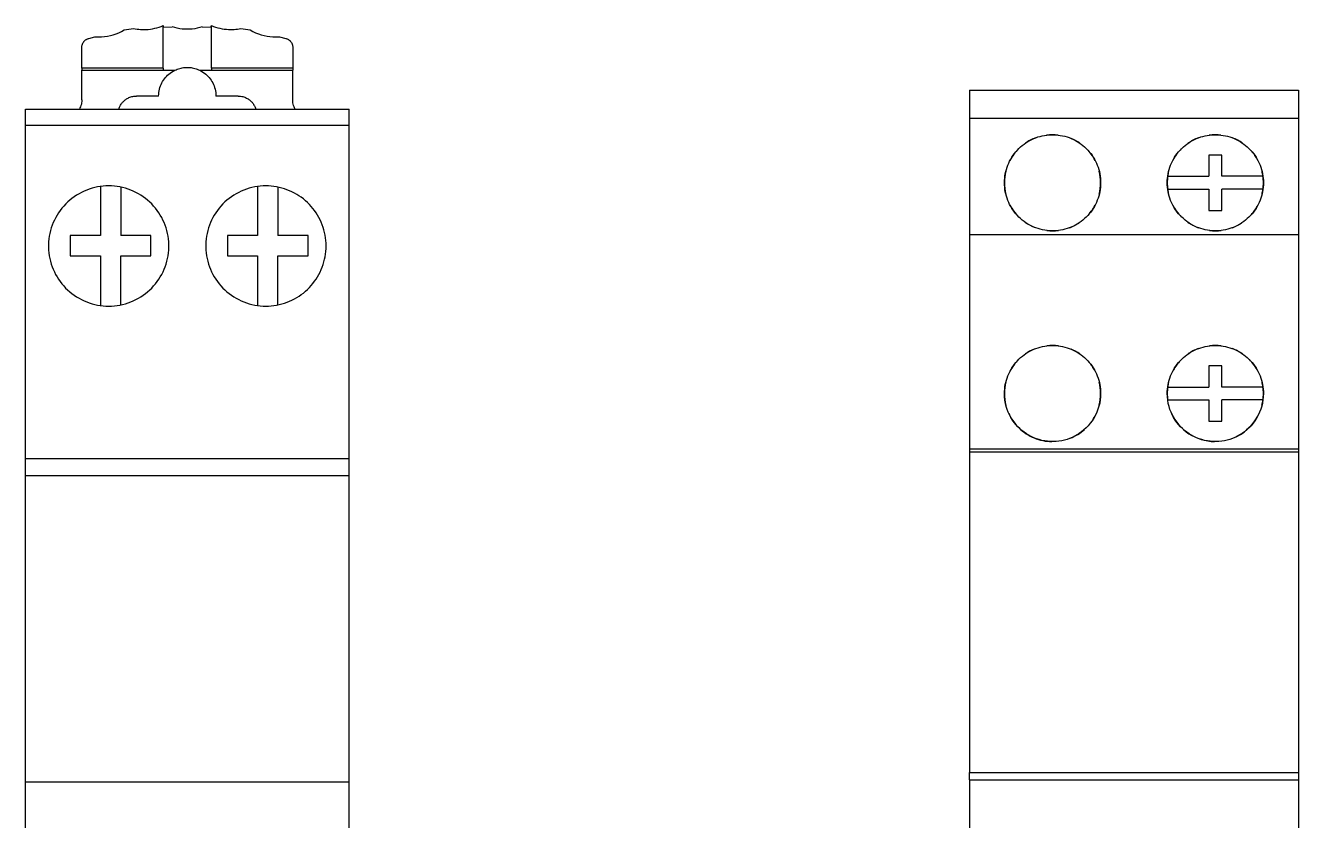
# Model space of a CAD drawing. Header units: millimetres. Extents: x 2268 to 4339, y 1619 to 2163.
# Drawn here: x 4230.5 to 4296.4, y 1824.2 to 1865.4 of the extents above; entities that cross this region are included whole.
import ezdxf

# ---------------------------------------------------------------- set-up
doc = ezdxf.new("R2010")
doc.units = ezdxf.units.MM
doc.layers.add('MAIN-1', color=7, linetype='Continuous')

# ---------------------------------------------------------------- blocks, each defined once
blk = doc.blocks.new('A$C6d8b8067')
at = {"layer": 'MAIN-1'}
for p, q in [((7.222, 93.616), (7.336, 93.657)), ((7.336, 93.657), (7.45, 93.705)), ((7.458, 93.642), (7.45, 93.705)), ((7.45, 91.395), (7.45, 93.705)), ((7.45, 93.642), (7.458, 93.642)), ((7.462, 93.609), (7.458, 93.642)), ((7.462, 93.609), (7.939, 93.631)), ((8.075, 93.59), (7.939, 93.631)), ((9.561, 93.631), (9.425, 93.59)), ((9.561, 93.631), (10.038, 93.609)), ((10.038, 93.609), (10.042, 93.642)), ((10.042, 93.642), (10.05, 93.705)), ((10.042, 93.642), (10.05, 93.642)), ((10.05, 93.705), (10.164, 93.657)), ((10.05, 91.395), (10.05, 93.705)), ((10.164, 93.657), (10.279, 93.616)), ((3.253, 92.924), (3.274, 92.938)), ((3.274, 92.938), (3.297, 92.951)), ((3.297, 92.951), (3.321, 92.964)), ((3.321, 92.964), (3.346, 92.975)), ((3.346, 92.975), (3.372, 92.985)), ((3.372, 92.985), (3.4, 92.993)), ((3.4, 92.993), (3.429, 93.001)), ((3.429, 93.001), (3.756, 93.09)), ((3.756, 93.09), (3.79, 93.087)), ((3.79, 93.087), (3.823, 93.085)), ((3.823, 93.085), (3.857, 93.084)), ((3.857, 93.084), (3.89, 93.083)), ((3.89, 93.083), (3.924, 93.082)), ((3.924, 93.082), (3.957, 93.082)), ((3.957, 93.082), (4.12, 93.087)), ((4.12, 93.087), (4.28, 93.101)), ((4.28, 93.101), (4.438, 93.125)), ((4.438, 93.125), (4.594, 93.158)), ((4.594, 93.158), (4.748, 93.2)), ((4.748, 93.2), (4.9, 93.252)), ((4.9, 93.252), (5.05, 93.312)), ((5.05, 93.312), (5.197, 93.383)), ((5.197, 93.383), (5.342, 93.463)), ((5.342, 93.463), (5.844, 93.545)), ((5.844, 93.545), (5.938, 93.526)), ((5.938, 93.526), (6.032, 93.51)), ((6.032, 93.51), (6.126, 93.498)), ((6.126, 93.498), (6.219, 93.49)), ((6.219, 93.49), (6.312, 93.485)), ((6.312, 93.485), (6.404, 93.483)), ((6.404, 93.483), (6.523, 93.486)), ((6.523, 93.486), (6.64, 93.494)), ((6.64, 93.494), (6.758, 93.508)), ((6.758, 93.508), (6.875, 93.526)), ((6.875, 93.526), (6.991, 93.551)), ((6.991, 93.551), (7.106, 93.58)), ((7.106, 93.58), (7.222, 93.616)), ((8.21, 93.556), (8.075, 93.59)), ((8.345, 93.53), (8.21, 93.556)), ((8.48, 93.512), (8.345, 93.53)), ((8.615, 93.501), (8.48, 93.512)), ((8.75, 93.498), (8.615, 93.501)), ((8.885, 93.501), (8.75, 93.498)), ((9.02, 93.512), (8.885, 93.501)), ((9.155, 93.53), (9.02, 93.512)), ((9.29, 93.556), (9.155, 93.53)), ((9.425, 93.59), (9.29, 93.556)), ((10.279, 93.616), (10.395, 93.581)), ((10.395, 93.581), (10.511, 93.551)), ((10.511, 93.551), (10.628, 93.527)), ((10.628, 93.527), (10.745, 93.508)), ((10.745, 93.508), (10.862, 93.495)), ((10.862, 93.495), (10.981, 93.486)), ((10.981, 93.486), (11.1, 93.484)), ((11.1, 93.484), (11.191, 93.485)), ((11.191, 93.485), (11.282, 93.49)), ((11.282, 93.49), (11.374, 93.498)), ((11.374, 93.498), (11.466, 93.51)), ((11.466, 93.51), (11.559, 93.525)), ((11.559, 93.525), (11.652, 93.543)), ((11.652, 93.543), (12.153, 93.463)), ((12.153, 93.463), (12.298, 93.383)), ((12.298, 93.383), (12.446, 93.312)), ((12.446, 93.312), (12.596, 93.252)), ((12.596, 93.252), (12.748, 93.2)), ((12.748, 93.2), (12.903, 93.158)), ((12.903, 93.158), (13.06, 93.125)), ((13.06, 93.125), (13.218, 93.101)), ((13.218, 93.101), (13.379, 93.087)), ((13.379, 93.087), (13.543, 93.082)), ((13.543, 93.082), (13.576, 93.082)), ((13.576, 93.082), (13.609, 93.083)), ((13.609, 93.083), (13.643, 93.084)), ((13.643, 93.084), (13.677, 93.085)), ((13.677, 93.085), (13.71, 93.087)), ((13.71, 93.087), (13.744, 93.09)), ((13.744, 93.09), (14.071, 93.001)), ((14.071, 93.001), (14.1, 92.993)), ((14.1, 92.993), (14.128, 92.985)), ((14.128, 92.985), (14.154, 92.975)), ((14.154, 92.975), (14.179, 92.963)), ((14.179, 92.963), (14.203, 92.951)), ((14.203, 92.951), (14.225, 92.938)), ((14.225, 92.938), (14.246, 92.923)), ((3.051, 91.395), (3.052, 92.571)), ((3.052, 92.571), (3.056, 92.601)), ((3.056, 92.601), (3.061, 92.63)), ((3.061, 92.63), (3.067, 92.657)), ((3.067, 92.657), (3.075, 92.683)), ((3.075, 92.683), (3.084, 92.708)), ((3.084, 92.708), (3.094, 92.732)), ((3.094, 92.732), (3.106, 92.755)), ((3.106, 92.755), (3.118, 92.777)), ((3.118, 92.777), (3.132, 92.798)), ((3.132, 92.798), (3.147, 92.819)), ((3.147, 92.819), (3.162, 92.838)), ((3.162, 92.838), (3.179, 92.857)), ((3.179, 92.857), (3.196, 92.875)), ((3.196, 92.875), (3.214, 92.892)), ((3.214, 92.892), (3.233, 92.908)), ((3.233, 92.908), (3.253, 92.924)), ((14.246, 92.923), (14.267, 92.908)), ((14.267, 92.908), (14.286, 92.892)), ((14.286, 92.892), (14.304, 92.874)), ((14.304, 92.874), (14.321, 92.856)), ((14.321, 92.856), (14.337, 92.838)), ((14.337, 92.838), (14.353, 92.818)), ((14.353, 92.818), (14.368, 92.798)), ((14.368, 92.798), (14.381, 92.777)), ((14.381, 92.777), (14.394, 92.755)), ((14.394, 92.755), (14.405, 92.732)), ((14.405, 92.732), (14.416, 92.708)), ((14.416, 92.708), (14.425, 92.683)), ((14.425, 92.683), (14.433, 92.657)), ((14.433, 92.657), (14.439, 92.63)), ((14.439, 92.63), (14.444, 92.601)), ((14.444, 92.601), (14.448, 92.571)), ((14.448, 92.571), (14.449, 91.395)), ((3.05, 89.684), (3.051, 91.28)), ((7.45, 91.395), (3.051, 91.395)), ((3.051, 91.395), (3.051, 91.28)), ((3.051, 91.28), (7.45, 91.28)), ((7.45, 91.395), (7.45, 91.28)), ((7.45, 91.28), (8.074, 91.28)), ((7.51, 90.815), (7.564, 90.883)), ((7.564, 90.883), (7.622, 90.949)), ((7.622, 90.949), (7.685, 91.012)), ((7.685, 91.012), (7.753, 91.072)), ((7.753, 91.072), (7.825, 91.129)), ((7.825, 91.129), (7.902, 91.183)), ((7.902, 91.183), (7.985, 91.233)), ((7.985, 91.233), (8.074, 91.28)), ((8.074, 91.28), (8.141, 91.311)), ((8.141, 91.311), (8.209, 91.338)), ((8.209, 91.338), (8.276, 91.362)), ((8.276, 91.362), (8.344, 91.382)), ((8.344, 91.382), (8.412, 91.398)), ((8.412, 91.398), (8.479, 91.412)), ((8.479, 91.412), (8.547, 91.422)), ((8.547, 91.422), (8.615, 91.429)), ((8.615, 91.429), (8.682, 91.434)), ((8.682, 91.434), (8.75, 91.435)), ((8.75, 91.435), (8.818, 91.434)), ((8.818, 91.434), (8.885, 91.429)), ((8.885, 91.429), (8.953, 91.422)), ((8.953, 91.422), (9.021, 91.412)), ((9.021, 91.412), (9.088, 91.398)), ((9.088, 91.398), (9.156, 91.382)), ((9.156, 91.382), (9.224, 91.362)), ((9.224, 91.362), (9.291, 91.338)), ((9.291, 91.338), (9.359, 91.311)), ((9.359, 91.311), (9.426, 91.28)), ((9.426, 91.28), (10.05, 91.28)), ((9.426, 91.28), (9.515, 91.233)), ((9.515, 91.233), (9.598, 91.183)), ((9.598, 91.183), (9.675, 91.129)), ((9.675, 91.129), (9.747, 91.072)), ((9.747, 91.072), (9.815, 91.012)), ((9.815, 91.012), (9.878, 90.949)), ((9.878, 90.949), (9.936, 90.883)), ((9.936, 90.883), (9.99, 90.815)), ((14.449, 91.395), (10.05, 91.395)), ((10.05, 91.395), (10.05, 91.28)), ((10.05, 91.28), (14.449, 91.28)), ((14.449, 91.395), (14.449, 91.28)), ((14.45, 89.684), (14.449, 91.28)), ((7.227, 90.174), (7.247, 90.264)), ((7.247, 90.264), (7.272, 90.351)), ((7.272, 90.351), (7.301, 90.435)), ((7.301, 90.435), (7.334, 90.516)), ((7.334, 90.516), (7.372, 90.595)), ((7.372, 90.595), (7.414, 90.671)), ((7.414, 90.671), (7.46, 90.744)), ((7.46, 90.744), (7.51, 90.815)), ((9.99, 90.815), (10.04, 90.744)), ((10.04, 90.744), (10.086, 90.671)), ((10.086, 90.671), (10.128, 90.595)), ((10.128, 90.595), (10.166, 90.516)), ((10.166, 90.516), (10.199, 90.435)), ((10.199, 90.435), (10.228, 90.351)), ((10.228, 90.351), (10.253, 90.264)), ((10.253, 90.264), (10.273, 90.174)), ((3.037, 89.516), (3.021, 89.441)), ((3.046, 89.597), (3.037, 89.516)), ((3.05, 89.684), (3.046, 89.597)), ((5.194, 89.477), (5.222, 89.513)), ((5.222, 89.513), (5.251, 89.548)), ((5.251, 89.548), (5.282, 89.582)), ((5.282, 89.582), (5.315, 89.614)), ((5.315, 89.614), (5.35, 89.645)), ((5.35, 89.645), (5.386, 89.675)), ((5.386, 89.675), (5.424, 89.703)), ((5.424, 89.703), (5.464, 89.729)), ((5.464, 89.729), (5.506, 89.754)), ((5.506, 89.754), (5.549, 89.778)), ((5.549, 89.778), (5.595, 89.8)), ((5.595, 89.8), (5.644, 89.819)), ((5.644, 89.819), (5.695, 89.837)), ((5.695, 89.837), (5.748, 89.853)), ((5.748, 89.853), (5.805, 89.866)), ((5.805, 89.866), (5.865, 89.876)), ((5.865, 89.876), (5.93, 89.883)), ((5.93, 89.883), (6, 89.885)), ((7.2, 89.885), (6, 89.885)), ((7.2, 89.885), (7.203, 89.985)), ((7.203, 89.985), (7.212, 90.082)), ((7.212, 90.082), (7.227, 90.174)), ((10.273, 90.174), (10.288, 90.082)), ((10.288, 90.082), (10.297, 89.985)), ((10.297, 89.985), (10.3, 89.885)), ((11.5, 89.885), (10.3, 89.885)), ((11.5, 89.885), (11.57, 89.883)), ((11.57, 89.883), (11.635, 89.876)), ((11.635, 89.876), (11.695, 89.866)), ((11.695, 89.866), (11.752, 89.853)), ((11.752, 89.853), (11.805, 89.837)), ((11.805, 89.837), (11.856, 89.819)), ((11.856, 89.819), (11.905, 89.8)), ((11.905, 89.8), (11.951, 89.778)), ((11.951, 89.778), (11.994, 89.754)), ((11.994, 89.754), (12.036, 89.729)), ((12.036, 89.729), (12.076, 89.703)), ((12.076, 89.703), (12.114, 89.675)), ((12.114, 89.675), (12.15, 89.645)), ((12.15, 89.645), (12.185, 89.614)), ((12.185, 89.614), (12.218, 89.582)), ((12.218, 89.582), (12.249, 89.548)), ((12.249, 89.548), (12.278, 89.513)), ((12.278, 89.513), (12.306, 89.477)), ((14.454, 89.597), (14.45, 89.684)), ((14.463, 89.516), (14.454, 89.597)), ((14.479, 89.441), (14.463, 89.516)), ((0, 88.319), (0, 89.185)), ((0, 89.185), (17.5, 89.185)), ((2.947, 89.244), (2.916, 89.185)), ((2.976, 89.306), (2.947, 89.244)), ((3, 89.372), (2.976, 89.306)), ((3.021, 89.441), (3, 89.372)), ((5.046, 89.185), (5.062, 89.231)), ((5.062, 89.231), (5.079, 89.276)), ((5.079, 89.276), (5.099, 89.319)), ((5.099, 89.319), (5.12, 89.36)), ((5.12, 89.36), (5.143, 89.401)), ((5.143, 89.401), (5.168, 89.439)), ((5.168, 89.439), (5.194, 89.477)), ((12.306, 89.477), (12.332, 89.439)), ((12.332, 89.439), (12.357, 89.401)), ((12.357, 89.401), (12.38, 89.36)), ((12.38, 89.36), (12.401, 89.319)), ((12.401, 89.319), (12.421, 89.276)), ((12.421, 89.276), (12.438, 89.231)), ((12.438, 89.231), (12.454, 89.185)), ((14.5, 89.372), (14.479, 89.441)), ((14.524, 89.306), (14.5, 89.372)), ((14.553, 89.244), (14.524, 89.306)), ((14.584, 89.185), (14.553, 89.244)), ((17.5, 88.319), (17.5, 89.185)), ((0, 70.285), (0, 88.319)), ((0, 88.319), (17.5, 88.319)), ((17.5, 70.285), (17.5, 88.319)), ((3.03, 84.677), (2.896, 84.605)), ((3.168, 84.743), (3.03, 84.677)), ((3.309, 84.802), (3.168, 84.743)), ((3.453, 84.855), (3.309, 84.802)), ((3.599, 84.901), (3.453, 84.855)), ((3.746, 84.939), (3.599, 84.901)), ((3.895, 84.971), (3.746, 84.939)), ((4.044, 84.996), (3.895, 84.971)), ((4.195, 85.014), (4.044, 84.996)), ((4.05, 84.997), (4.05, 82.335)), ((4.347, 85.024), (4.195, 85.014)), ((4.5, 85.028), (4.347, 85.024)), ((4.654, 85.024), (4.5, 85.028)), ((4.806, 85.014), (4.654, 85.024)), ((4.956, 84.996), (4.806, 85.014)), ((5.106, 84.971), (4.956, 84.996)), ((5.255, 84.939), (5.106, 84.971)), ((5.15, 84.962), (5.15, 82.335)), ((5.402, 84.9), (5.255, 84.939)), ((5.548, 84.855), (5.402, 84.9)), ((5.691, 84.802), (5.548, 84.855)), ((5.832, 84.743), (5.691, 84.802)), ((5.97, 84.677), (5.832, 84.743)), ((6.105, 84.605), (5.97, 84.677)), ((11.53, 84.677), (11.396, 84.605)), ((11.668, 84.743), (11.53, 84.677)), ((11.809, 84.802), (11.668, 84.743)), ((11.953, 84.855), (11.809, 84.802)), ((12.099, 84.901), (11.953, 84.855)), ((12.246, 84.939), (12.099, 84.901)), ((12.394, 84.971), (12.246, 84.939)), ((12.544, 84.996), (12.394, 84.971)), ((12.695, 85.014), (12.544, 84.996)), ((12.55, 84.997), (12.55, 82.335)), ((12.847, 85.024), (12.695, 85.014)), ((13, 85.028), (12.847, 85.024)), ((13.147, 85.025), (13, 85.028)), ((13.292, 85.015), (13.147, 85.025)), ((13.436, 84.999), (13.292, 85.015)), ((13.58, 84.976), (13.436, 84.999)), ((13.722, 84.947), (13.58, 84.976)), ((13.65, 84.962), (13.65, 82.335)), ((13.864, 84.911), (13.722, 84.947)), ((14.003, 84.869), (13.864, 84.911)), ((14.141, 84.821), (14.003, 84.869)), ((14.277, 84.767), (14.141, 84.821)), ((14.41, 84.707), (14.277, 84.767)), ((14.54, 84.641), (14.41, 84.707)), ((2.174, 84.05), (2.07, 83.938)), ((2.283, 84.156), (2.174, 84.05)), ((2.396, 84.257), (2.283, 84.156)), ((2.515, 84.353), (2.396, 84.257)), ((2.638, 84.443), (2.515, 84.353)), ((2.765, 84.527), (2.638, 84.443)), ((2.896, 84.605), (2.765, 84.527)), ((6.236, 84.526), (6.105, 84.605)), ((6.363, 84.442), (6.236, 84.526)), ((6.486, 84.352), (6.363, 84.442)), ((6.605, 84.256), (6.486, 84.352)), ((6.718, 84.155), (6.605, 84.256)), ((6.827, 84.049), (6.718, 84.155)), ((6.931, 83.937), (6.827, 84.049)), ((10.673, 84.049), (10.569, 83.938)), ((10.782, 84.156), (10.673, 84.049)), ((10.896, 84.257), (10.782, 84.156)), ((11.015, 84.352), (10.896, 84.257)), ((11.138, 84.442), (11.015, 84.352)), ((11.265, 84.527), (11.138, 84.442)), ((11.396, 84.605), (11.265, 84.527)), ((14.667, 84.569), (14.54, 84.641)), ((14.79, 84.491), (14.667, 84.569)), ((14.91, 84.408), (14.79, 84.491)), ((15.027, 84.32), (14.91, 84.408)), ((15.139, 84.227), (15.027, 84.32)), ((15.247, 84.128), (15.139, 84.227)), ((15.35, 84.025), (15.247, 84.128)), ((15.449, 83.917), (15.35, 84.025)), ((1.633, 83.314), (1.564, 83.178)), ((1.708, 83.446), (1.633, 83.314)), ((1.79, 83.575), (1.708, 83.446)), ((1.877, 83.701), (1.79, 83.575)), ((1.971, 83.822), (1.877, 83.701)), ((2.07, 83.938), (1.971, 83.822)), ((7.03, 83.821), (6.931, 83.937)), ((7.123, 83.7), (7.03, 83.821)), ((7.211, 83.574), (7.123, 83.7)), ((7.292, 83.445), (7.211, 83.574)), ((7.367, 83.313), (7.292, 83.445)), ((7.436, 83.178), (7.367, 83.313)), ((10.133, 83.314), (10.064, 83.178)), ((10.208, 83.446), (10.133, 83.314)), ((10.29, 83.575), (10.208, 83.446)), ((10.377, 83.7), (10.29, 83.575)), ((10.471, 83.821), (10.377, 83.7)), ((10.569, 83.938), (10.471, 83.821)), ((15.542, 83.805), (15.449, 83.917)), ((15.631, 83.689), (15.542, 83.805)), ((15.714, 83.569), (15.631, 83.689)), ((15.792, 83.446), (15.714, 83.569)), ((15.864, 83.319), (15.792, 83.446)), ((15.931, 83.189), (15.864, 83.319)), ((1.354, 82.607), (1.319, 82.458)), ((1.397, 82.754), (1.354, 82.607)), ((1.446, 82.898), (1.397, 82.754)), ((1.502, 83.04), (1.446, 82.898)), ((1.564, 83.178), (1.502, 83.04)), ((7.499, 83.039), (7.436, 83.178)), ((7.554, 82.898), (7.499, 83.039)), ((7.603, 82.753), (7.554, 82.898)), ((7.646, 82.607), (7.603, 82.753)), ((7.681, 82.458), (7.646, 82.607)), ((9.854, 82.607), (9.819, 82.458)), ((9.897, 82.754), (9.854, 82.607)), ((9.946, 82.898), (9.897, 82.754)), ((10.002, 83.04), (9.946, 82.898)), ((10.064, 83.178), (10.002, 83.04)), ((15.991, 83.056), (15.931, 83.189)), ((16.046, 82.92), (15.991, 83.056)), ((16.094, 82.782), (16.046, 82.92)), ((16.136, 82.642), (16.094, 82.782)), ((16.172, 82.5), (16.136, 82.642)), ((1.254, 82.005), (1.247, 81.853)), ((1.268, 82.156), (1.254, 82.005)), ((1.29, 82.308), (1.268, 82.156)), ((1.319, 82.458), (1.29, 82.308)), ((2.418, 82.335), (2.418, 81.235)), ((4.05, 82.335), (2.418, 82.335)), ((6.782, 82.335), (5.15, 82.335)), ((6.782, 81.235), (6.782, 82.335)), ((7.71, 82.308), (7.681, 82.458)), ((7.732, 82.156), (7.71, 82.308)), ((7.746, 82.005), (7.732, 82.156)), ((7.753, 81.853), (7.746, 82.005)), ((9.754, 82.004), (9.747, 81.852)), ((9.768, 82.156), (9.754, 82.004)), ((9.79, 82.308), (9.768, 82.156)), ((9.819, 82.458), (9.79, 82.308)), ((10.918, 82.335), (10.918, 81.235)), ((12.55, 82.335), (10.918, 82.335)), ((15.282, 82.335), (13.65, 82.335)), ((15.282, 81.235), (15.282, 82.335)), ((16.201, 82.357), (16.172, 82.5)), ((16.224, 82.214), (16.201, 82.357)), ((16.241, 82.07), (16.224, 82.214)), ((16.251, 81.924), (16.241, 82.07)), ((16.254, 81.778), (16.251, 81.924)), ((1.247, 81.853), (1.247, 81.701)), ((1.247, 81.701), (1.254, 81.549)), ((1.254, 81.549), (1.268, 81.397)), ((1.268, 81.397), (1.29, 81.245)), ((1.29, 81.245), (1.318, 81.095)), ((2.418, 81.235), (4.05, 81.235)), ((4.05, 81.235), (4.05, 78.554)), ((5.15, 81.235), (6.782, 81.235)), ((5.15, 78.588), (5.15, 81.235)), ((7.682, 81.095), (7.71, 81.246)), ((7.71, 81.246), (7.732, 81.397)), ((7.732, 81.397), (7.746, 81.549)), ((7.746, 81.549), (7.753, 81.701)), ((7.753, 81.701), (7.753, 81.853)), ((9.747, 81.852), (9.747, 81.7)), ((9.747, 81.7), (9.754, 81.548)), ((9.754, 81.548), (9.768, 81.397)), ((9.768, 81.397), (9.79, 81.245)), ((9.79, 81.245), (9.818, 81.095)), ((10.918, 81.235), (12.55, 81.235)), ((12.55, 81.235), (12.55, 78.554)), ((13.65, 81.235), (15.282, 81.235)), ((13.65, 78.588), (13.65, 81.235)), ((16.202, 81.198), (16.225, 81.341)), ((16.225, 81.341), (16.241, 81.486)), ((16.241, 81.486), (16.251, 81.631)), ((16.251, 81.631), (16.254, 81.778)), ((1.318, 81.095), (1.354, 80.946)), ((1.354, 80.946), (1.396, 80.799)), ((1.396, 80.799), (1.445, 80.655)), ((1.445, 80.655), (1.501, 80.513)), ((7.499, 80.513), (7.555, 80.655)), ((7.555, 80.655), (7.604, 80.799)), ((7.604, 80.799), (7.646, 80.946)), ((7.646, 80.946), (7.682, 81.095)), ((9.818, 81.095), (9.854, 80.946)), ((9.854, 80.946), (9.896, 80.799)), ((9.896, 80.799), (9.945, 80.655)), ((9.945, 80.655), (10.001, 80.513)), ((15.993, 80.499), (16.048, 80.635)), ((16.048, 80.635), (16.096, 80.774)), ((16.096, 80.774), (16.138, 80.914)), ((16.138, 80.914), (16.173, 81.055)), ((16.173, 81.055), (16.202, 81.198)), ((1.501, 80.513), (1.563, 80.375)), ((1.563, 80.375), (1.632, 80.239)), ((1.632, 80.239), (1.707, 80.106)), ((1.707, 80.106), (1.789, 79.977)), ((1.789, 79.977), (1.876, 79.852)), ((1.876, 79.852), (1.97, 79.731)), ((7.123, 79.851), (7.211, 79.976)), ((7.211, 79.976), (7.292, 80.106)), ((7.292, 80.106), (7.368, 80.238)), ((7.368, 80.238), (7.437, 80.374)), ((7.437, 80.374), (7.499, 80.513)), ((10.001, 80.513), (10.063, 80.375)), ((10.063, 80.375), (10.132, 80.239)), ((10.132, 80.239), (10.207, 80.106)), ((10.207, 80.106), (10.289, 79.977)), ((10.289, 79.977), (10.376, 79.852)), ((10.376, 79.852), (10.47, 79.731)), ((15.545, 79.748), (15.633, 79.865)), ((15.633, 79.865), (15.717, 79.985)), ((15.717, 79.985), (15.794, 80.109)), ((15.794, 80.109), (15.866, 80.236)), ((15.866, 80.236), (15.933, 80.366)), ((15.933, 80.366), (15.993, 80.499)), ((1.97, 79.731), (2.068, 79.614)), ((2.068, 79.614), (2.172, 79.502)), ((2.172, 79.502), (2.281, 79.396)), ((2.281, 79.396), (2.395, 79.295)), ((2.395, 79.295), (2.514, 79.199)), ((2.514, 79.199), (2.637, 79.109)), ((6.362, 79.108), (6.485, 79.198)), ((6.485, 79.198), (6.604, 79.294)), ((6.604, 79.294), (6.718, 79.395)), ((6.718, 79.395), (6.827, 79.502)), ((6.827, 79.502), (6.931, 79.613)), ((6.931, 79.613), (7.03, 79.73)), ((7.03, 79.73), (7.123, 79.851)), ((10.47, 79.731), (10.568, 79.614)), ((10.568, 79.614), (10.672, 79.502)), ((10.672, 79.502), (10.781, 79.396)), ((10.781, 79.396), (10.895, 79.295)), ((10.895, 79.295), (11.014, 79.199)), ((11.014, 79.199), (11.137, 79.109)), ((14.913, 79.144), (15.029, 79.232)), ((15.029, 79.232), (15.141, 79.326)), ((15.141, 79.326), (15.249, 79.425)), ((15.249, 79.425), (15.353, 79.528)), ((15.353, 79.528), (15.451, 79.636)), ((15.451, 79.636), (15.545, 79.748)), ((2.637, 79.109), (2.764, 79.024)), ((2.764, 79.024), (2.895, 78.946)), ((2.895, 78.946), (3.03, 78.874)), ((3.03, 78.874), (3.168, 78.808)), ((3.168, 78.808), (3.309, 78.748)), ((3.309, 78.748), (3.453, 78.696)), ((3.453, 78.696), (3.598, 78.65)), ((3.598, 78.65), (3.746, 78.611)), ((3.746, 78.611), (3.894, 78.58)), ((3.894, 78.58), (4.044, 78.555)), ((4.044, 78.555), (4.194, 78.537)), ((4.194, 78.537), (4.346, 78.526)), ((4.346, 78.526), (4.5, 78.523)), ((4.5, 78.523), (4.653, 78.526)), ((4.653, 78.526), (4.805, 78.537)), ((4.805, 78.537), (4.956, 78.555)), ((4.956, 78.555), (5.105, 78.579)), ((5.105, 78.579), (5.254, 78.611)), ((5.254, 78.611), (5.401, 78.65)), ((5.401, 78.65), (5.547, 78.696)), ((5.547, 78.696), (5.69, 78.748)), ((5.69, 78.748), (5.831, 78.807)), ((5.831, 78.807), (5.969, 78.873)), ((5.969, 78.873), (6.104, 78.945)), ((6.104, 78.945), (6.235, 79.024)), ((6.235, 79.024), (6.362, 79.108)), ((11.137, 79.109), (11.264, 79.024)), ((11.264, 79.024), (11.395, 78.946)), ((11.395, 78.946), (11.53, 78.874)), ((11.53, 78.874), (11.668, 78.808)), ((11.668, 78.808), (11.809, 78.748)), ((11.809, 78.748), (11.953, 78.696)), ((11.953, 78.696), (12.098, 78.65)), ((12.098, 78.65), (12.246, 78.611)), ((12.246, 78.611), (12.394, 78.58)), ((12.394, 78.58), (12.544, 78.555)), ((12.544, 78.555), (12.694, 78.537)), ((12.694, 78.537), (12.846, 78.526)), ((12.846, 78.526), (13, 78.523)), ((13, 78.523), (13.147, 78.526)), ((13.147, 78.526), (13.292, 78.536)), ((13.292, 78.536), (13.436, 78.552)), ((13.436, 78.552), (13.58, 78.575)), ((13.58, 78.575), (13.722, 78.604)), ((13.722, 78.604), (13.864, 78.64)), ((13.864, 78.64), (14.004, 78.682)), ((14.004, 78.682), (14.142, 78.73)), ((14.142, 78.73), (14.278, 78.784)), ((14.278, 78.784), (14.411, 78.845)), ((14.411, 78.845), (14.542, 78.911)), ((14.542, 78.911), (14.669, 78.983)), ((14.669, 78.983), (14.792, 79.061)), ((14.792, 79.061), (14.913, 79.144)), ((0, 69.366), (0, 70.285)), ((0, 70.285), (17.5, 70.285)), ((17.5, 69.366), (17.5, 70.285)), ((0, 52.785), (0, 69.366)), ((0, 69.366), (17.5, 69.366)), ((17.5, 52.785), (17.5, 69.366)), ((0, 49.785), (0, 52.785)), ((0, 52.785), (17.5, 52.785)), ((17.5, 49.785), (17.5, 52.785))]:
    blk.add_line(p, q, dxfattribs=at)

msp = doc.modelspace()

# ---------------------------------------------------------------- linework, layer by layer
for p, q in [((4279.38, 1862.023), (4279.38, 1860.586)), ((4279.38, 1862.023), (4296.427, 1862.023)), ((4296.427, 1862.023), (4296.427, 1860.586)), ((4279.38, 1860.586), (4279.38, 1854.553)), ((4279.38, 1860.586), (4296.427, 1860.586)), ((4296.427, 1860.586), (4296.427, 1854.553)), ((4282.033, 1859.093), (4282.122, 1859.169)), ((4282.122, 1859.169), (4282.215, 1859.24)), ((4282.215, 1859.24), (4282.31, 1859.307)), ((4282.31, 1859.307), (4282.408, 1859.369)), ((4282.408, 1859.369), (4282.509, 1859.427)), ((4282.509, 1859.427), (4282.612, 1859.479)), ((4282.612, 1859.479), (4282.717, 1859.527)), ((4282.717, 1859.527), (4282.825, 1859.569)), ((4282.825, 1859.569), (4282.934, 1859.607)), ((4282.934, 1859.607), (4283.046, 1859.639)), ((4283.046, 1859.639), (4283.158, 1859.667)), ((4283.158, 1859.667), (4283.273, 1859.689)), ((4283.273, 1859.689), (4283.388, 1859.706)), ((4283.388, 1859.706), (4283.504, 1859.717)), ((4283.504, 1859.717), (4283.621, 1859.723)), ((4283.621, 1859.723), (4283.738, 1859.724)), ((4283.738, 1859.724), (4283.856, 1859.719)), ((4283.856, 1859.719), (4283.974, 1859.708)), ((4283.974, 1859.708), (4284.091, 1859.691)), ((4284.091, 1859.691), (4284.208, 1859.669)), ((4284.208, 1859.669), (4284.324, 1859.642)), ((4284.324, 1859.642), (4284.438, 1859.609)), ((4284.438, 1859.609), (4284.55, 1859.571)), ((4284.55, 1859.571), (4284.659, 1859.528)), ((4284.659, 1859.528), (4284.765, 1859.48)), ((4284.765, 1859.48), (4284.869, 1859.428)), ((4284.869, 1859.428), (4284.97, 1859.37)), ((4284.97, 1859.37), (4285.068, 1859.308)), ((4285.068, 1859.308), (4285.163, 1859.241)), ((4285.163, 1859.241), (4285.256, 1859.169)), ((4285.256, 1859.169), (4285.345, 1859.093)), ((4290.461, 1859.093), (4290.55, 1859.169)), ((4290.55, 1859.169), (4290.642, 1859.24)), ((4290.642, 1859.24), (4290.738, 1859.307)), ((4290.738, 1859.307), (4290.836, 1859.369)), ((4290.836, 1859.369), (4290.937, 1859.427)), ((4290.937, 1859.427), (4291.04, 1859.479)), ((4291.04, 1859.479), (4291.145, 1859.527)), ((4291.145, 1859.527), (4291.253, 1859.569)), ((4291.253, 1859.569), (4291.362, 1859.607)), ((4291.362, 1859.607), (4291.473, 1859.639)), ((4291.473, 1859.639), (4291.586, 1859.667)), ((4291.586, 1859.667), (4291.7, 1859.689)), ((4291.7, 1859.689), (4291.816, 1859.706)), ((4291.816, 1859.706), (4291.932, 1859.717)), ((4291.932, 1859.717), (4292.049, 1859.723)), ((4292.049, 1859.723), (4292.166, 1859.724)), ((4292.166, 1859.724), (4292.284, 1859.719)), ((4292.284, 1859.719), (4292.402, 1859.708)), ((4292.402, 1859.708), (4292.519, 1859.691)), ((4292.519, 1859.691), (4292.636, 1859.669)), ((4292.636, 1859.669), (4292.752, 1859.642)), ((4292.752, 1859.642), (4292.866, 1859.609)), ((4292.866, 1859.609), (4292.978, 1859.571)), ((4292.978, 1859.571), (4293.087, 1859.528)), ((4293.087, 1859.528), (4293.193, 1859.48)), ((4293.193, 1859.48), (4293.297, 1859.428)), ((4293.297, 1859.428), (4293.398, 1859.37)), ((4293.398, 1859.37), (4293.496, 1859.308)), ((4293.496, 1859.308), (4293.591, 1859.241)), ((4293.591, 1859.241), (4293.684, 1859.169)), ((4293.684, 1859.169), (4293.773, 1859.093)), ((4281.522, 1858.46), (4281.581, 1858.56)), ((4281.581, 1858.56), (4281.646, 1858.657)), ((4281.646, 1858.657), (4281.714, 1858.751)), ((4281.714, 1858.751), (4281.788, 1858.842)), ((4281.788, 1858.842), (4281.865, 1858.929)), ((4281.865, 1858.929), (4281.947, 1859.013)), ((4281.947, 1859.013), (4282.033, 1859.093)), ((4285.345, 1859.093), (4285.431, 1859.013)), ((4285.431, 1859.013), (4285.513, 1858.929)), ((4285.513, 1858.929), (4285.591, 1858.842)), ((4285.591, 1858.842), (4285.664, 1858.751)), ((4285.664, 1858.751), (4285.733, 1858.657)), ((4285.733, 1858.657), (4285.797, 1858.561)), ((4285.797, 1858.561), (4285.857, 1858.461)), ((4289.95, 1858.46), (4290.009, 1858.56)), ((4290.009, 1858.56), (4290.073, 1858.657)), ((4290.073, 1858.657), (4290.142, 1858.751)), ((4290.142, 1858.751), (4290.215, 1858.842)), ((4290.215, 1858.842), (4290.293, 1858.929)), ((4290.293, 1858.929), (4290.375, 1859.013)), ((4290.375, 1859.013), (4290.461, 1859.093)), ((4291.782, 1858.671), (4291.782, 1857.569)), ((4292.452, 1858.671), (4291.782, 1858.671)), ((4292.452, 1857.569), (4292.452, 1858.671)), ((4293.773, 1859.093), (4293.859, 1859.013)), ((4293.859, 1859.013), (4293.941, 1858.929)), ((4293.941, 1858.929), (4294.019, 1858.842)), ((4294.019, 1858.842), (4294.092, 1858.751)), ((4294.092, 1858.751), (4294.161, 1858.657)), ((4294.161, 1858.657), (4294.225, 1858.561)), ((4294.225, 1858.561), (4294.284, 1858.461)), ((4281.242, 1857.697), (4281.267, 1857.81)), ((4281.267, 1857.81), (4281.296, 1857.922)), ((4281.296, 1857.922), (4281.331, 1858.034)), ((4281.331, 1858.034), (4281.372, 1858.143)), ((4281.372, 1858.143), (4281.417, 1858.251)), ((4281.417, 1858.251), (4281.467, 1858.357)), ((4281.467, 1858.357), (4281.522, 1858.46)), ((4285.857, 1858.461), (4285.911, 1858.358)), ((4285.911, 1858.358), (4285.962, 1858.252)), ((4285.962, 1858.252), (4286.007, 1858.144)), ((4286.007, 1858.144), (4286.047, 1858.034)), ((4286.047, 1858.034), (4286.082, 1857.922)), ((4286.082, 1857.922), (4286.112, 1857.81)), ((4286.112, 1857.81), (4286.136, 1857.697)), ((4289.67, 1857.697), (4289.695, 1857.81)), ((4289.695, 1857.81), (4289.724, 1857.922)), ((4289.724, 1857.922), (4289.759, 1858.034)), ((4289.759, 1858.034), (4289.799, 1858.143)), ((4289.799, 1858.143), (4289.845, 1858.251)), ((4289.845, 1858.251), (4289.895, 1858.357)), ((4289.895, 1858.357), (4289.95, 1858.46)), ((4294.284, 1858.461), (4294.339, 1858.358)), ((4294.339, 1858.358), (4294.389, 1858.252)), ((4294.389, 1858.252), (4294.435, 1858.144)), ((4294.435, 1858.144), (4294.475, 1858.034)), ((4294.475, 1858.034), (4294.51, 1857.922)), ((4294.51, 1857.922), (4294.54, 1857.81)), ((4294.54, 1857.81), (4294.564, 1857.697)), ((4281.199, 1857.234), (4281.202, 1857.352)), ((4281.202, 1857.117), (4281.199, 1857.234)), ((4281.202, 1857.352), (4281.21, 1857.468)), ((4281.21, 1857.468), (4281.224, 1857.583)), ((4281.224, 1857.583), (4281.242, 1857.697)), ((4286.136, 1857.697), (4286.155, 1857.583)), ((4286.155, 1857.583), (4286.169, 1857.468)), ((4286.169, 1857.468), (4286.177, 1857.352)), ((4286.177, 1857.352), (4286.179, 1857.234)), ((4286.179, 1857.234), (4286.177, 1857.117)), ((4289.627, 1857.234), (4289.63, 1857.352)), ((4289.63, 1857.117), (4289.627, 1857.234)), ((4289.63, 1857.352), (4289.638, 1857.468)), ((4289.638, 1857.468), (4289.651, 1857.583)), ((4289.65, 1857.569), (4291.782, 1857.569)), ((4289.651, 1857.583), (4289.67, 1857.697)), ((4294.585, 1857.569), (4292.452, 1857.569)), ((4294.564, 1857.697), (4294.583, 1857.583)), ((4294.583, 1857.583), (4294.596, 1857.468)), ((4294.596, 1857.468), (4294.604, 1857.352)), ((4294.604, 1857.352), (4294.607, 1857.234)), ((4294.607, 1857.234), (4294.604, 1857.117)), ((4281.21, 1857.001), (4281.202, 1857.117)), ((4281.224, 1856.885), (4281.21, 1857.001)), ((4281.242, 1856.771), (4281.224, 1856.885)), ((4281.267, 1856.658), (4281.242, 1856.771)), ((4281.297, 1856.546), (4281.267, 1856.658)), ((4281.332, 1856.434), (4281.297, 1856.546)), ((4286.082, 1856.546), (4286.047, 1856.434)), ((4286.112, 1856.658), (4286.082, 1856.546)), ((4286.136, 1856.771), (4286.112, 1856.658)), ((4286.155, 1856.885), (4286.136, 1856.771)), ((4286.169, 1857), (4286.155, 1856.885)), ((4286.177, 1857.117), (4286.169, 1857)), ((4289.638, 1857.001), (4289.63, 1857.117)), ((4289.651, 1856.885), (4289.638, 1857.001)), ((4289.65, 1856.899), (4291.782, 1856.899)), ((4289.67, 1856.771), (4289.651, 1856.885)), ((4289.695, 1856.658), (4289.67, 1856.771)), ((4289.724, 1856.546), (4289.695, 1856.658)), ((4289.759, 1856.434), (4289.724, 1856.546)), ((4291.782, 1856.899), (4291.782, 1855.798)), ((4294.585, 1856.899), (4292.452, 1856.899)), ((4292.452, 1855.798), (4292.452, 1856.899)), ((4294.51, 1856.546), (4294.475, 1856.434)), ((4294.54, 1856.658), (4294.51, 1856.546)), ((4294.564, 1856.771), (4294.54, 1856.658)), ((4294.583, 1856.885), (4294.564, 1856.771)), ((4294.596, 1857), (4294.583, 1856.885)), ((4294.604, 1857.117), (4294.596, 1857)), ((4281.372, 1856.324), (4281.332, 1856.434)), ((4281.417, 1856.216), (4281.372, 1856.324)), ((4281.467, 1856.11), (4281.417, 1856.216)), ((4281.522, 1856.007), (4281.467, 1856.11)), ((4281.582, 1855.907), (4281.522, 1856.007)), ((4281.646, 1855.811), (4281.582, 1855.907)), ((4285.797, 1855.908), (4285.733, 1855.811)), ((4285.857, 1856.008), (4285.797, 1855.908)), ((4285.912, 1856.111), (4285.857, 1856.008)), ((4285.962, 1856.217), (4285.912, 1856.111)), ((4286.007, 1856.325), (4285.962, 1856.217)), ((4286.047, 1856.434), (4286.007, 1856.325)), ((4289.8, 1856.324), (4289.759, 1856.434)), ((4289.845, 1856.216), (4289.8, 1856.324)), ((4289.895, 1856.11), (4289.845, 1856.216)), ((4289.95, 1856.007), (4289.895, 1856.11)), ((4290.01, 1855.907), (4289.95, 1856.007)), ((4290.074, 1855.811), (4290.01, 1855.907)), ((4294.225, 1855.908), (4294.161, 1855.811)), ((4294.284, 1856.008), (4294.225, 1855.908)), ((4294.339, 1856.111), (4294.284, 1856.008)), ((4294.39, 1856.217), (4294.339, 1856.111)), ((4294.435, 1856.325), (4294.39, 1856.217)), ((4294.475, 1856.434), (4294.435, 1856.325)), ((4281.715, 1855.717), (4281.646, 1855.811)), ((4281.788, 1855.626), (4281.715, 1855.717)), ((4281.866, 1855.539), (4281.788, 1855.626)), ((4281.948, 1855.455), (4281.866, 1855.539)), ((4282.034, 1855.375), (4281.948, 1855.455)), ((4282.123, 1855.299), (4282.034, 1855.375)), ((4282.216, 1855.227), (4282.123, 1855.299)), ((4282.311, 1855.16), (4282.216, 1855.227)), ((4285.164, 1855.228), (4285.068, 1855.161)), ((4285.256, 1855.299), (4285.164, 1855.228)), ((4285.345, 1855.375), (4285.256, 1855.299)), ((4285.431, 1855.455), (4285.345, 1855.375)), ((4285.513, 1855.539), (4285.431, 1855.455)), ((4285.591, 1855.626), (4285.513, 1855.539)), ((4285.664, 1855.717), (4285.591, 1855.626)), ((4285.733, 1855.811), (4285.664, 1855.717)), ((4290.143, 1855.717), (4290.074, 1855.811)), ((4290.216, 1855.626), (4290.143, 1855.717)), ((4290.293, 1855.539), (4290.216, 1855.626)), ((4290.375, 1855.455), (4290.293, 1855.539)), ((4290.461, 1855.375), (4290.375, 1855.455)), ((4290.551, 1855.299), (4290.461, 1855.375)), ((4290.644, 1855.227), (4290.551, 1855.299)), ((4290.739, 1855.16), (4290.644, 1855.227)), ((4291.782, 1855.798), (4292.452, 1855.798)), ((4293.591, 1855.228), (4293.496, 1855.161)), ((4293.684, 1855.299), (4293.591, 1855.228)), ((4293.773, 1855.375), (4293.684, 1855.299)), ((4293.859, 1855.455), (4293.773, 1855.375)), ((4293.941, 1855.539), (4293.859, 1855.455)), ((4294.019, 1855.626), (4293.941, 1855.539)), ((4294.092, 1855.717), (4294.019, 1855.626)), ((4294.161, 1855.811), (4294.092, 1855.717)), ((4279.38, 1854.553), (4279.38, 1843.443)), ((4279.38, 1854.553), (4296.427, 1854.553)), ((4282.409, 1855.098), (4282.311, 1855.16)), ((4282.51, 1855.04), (4282.409, 1855.098)), ((4282.614, 1854.988), (4282.51, 1855.04)), ((4282.72, 1854.94), (4282.614, 1854.988)), ((4282.829, 1854.897), (4282.72, 1854.94)), ((4282.941, 1854.859), (4282.829, 1854.897)), ((4283.055, 1854.827), (4282.941, 1854.859)), ((4283.171, 1854.799), (4283.055, 1854.827)), ((4283.287, 1854.777), (4283.171, 1854.799)), ((4283.404, 1854.76), (4283.287, 1854.777)), ((4283.521, 1854.75), (4283.404, 1854.76)), ((4283.638, 1854.744), (4283.521, 1854.75)), ((4283.755, 1854.745), (4283.638, 1854.744)), ((4283.872, 1854.751), (4283.755, 1854.745)), ((4283.988, 1854.762), (4283.872, 1854.751)), ((4284.103, 1854.779), (4283.988, 1854.762)), ((4284.218, 1854.801), (4284.103, 1854.779)), ((4284.331, 1854.828), (4284.218, 1854.801)), ((4284.443, 1854.861), (4284.331, 1854.828)), ((4284.552, 1854.899), (4284.443, 1854.861)), ((4284.66, 1854.941), (4284.552, 1854.899)), ((4284.766, 1854.989), (4284.66, 1854.941)), ((4284.869, 1855.041), (4284.766, 1854.989)), ((4284.97, 1855.098), (4284.869, 1855.041)), ((4285.068, 1855.161), (4284.97, 1855.098)), ((4290.837, 1855.098), (4290.739, 1855.16)), ((4290.938, 1855.04), (4290.837, 1855.098)), ((4291.042, 1854.988), (4290.938, 1855.04)), ((4291.148, 1854.94), (4291.042, 1854.988)), ((4291.257, 1854.897), (4291.148, 1854.94)), ((4291.369, 1854.859), (4291.257, 1854.897)), ((4291.483, 1854.827), (4291.369, 1854.859)), ((4291.598, 1854.799), (4291.483, 1854.827)), ((4291.715, 1854.777), (4291.598, 1854.799)), ((4291.832, 1854.76), (4291.715, 1854.777)), ((4291.949, 1854.75), (4291.832, 1854.76)), ((4292.066, 1854.744), (4291.949, 1854.75)), ((4292.183, 1854.745), (4292.066, 1854.744)), ((4292.3, 1854.751), (4292.183, 1854.745)), ((4292.416, 1854.762), (4292.3, 1854.751)), ((4292.531, 1854.779), (4292.416, 1854.762)), ((4292.645, 1854.801), (4292.531, 1854.779)), ((4292.759, 1854.828), (4292.645, 1854.801)), ((4292.87, 1854.861), (4292.759, 1854.828)), ((4292.98, 1854.899), (4292.87, 1854.861)), ((4293.088, 1854.941), (4292.98, 1854.899)), ((4293.194, 1854.989), (4293.088, 1854.941)), ((4293.297, 1855.041), (4293.194, 1854.989)), ((4293.398, 1855.098), (4293.297, 1855.041)), ((4293.496, 1855.161), (4293.398, 1855.098)), ((4296.427, 1854.553), (4296.427, 1843.443)), ((4282.615, 1848.563), (4282.721, 1848.611)), ((4282.721, 1848.611), (4282.83, 1848.653)), ((4282.83, 1848.653), (4282.941, 1848.691)), ((4282.941, 1848.691), (4283.054, 1848.723)), ((4283.054, 1848.723), (4283.169, 1848.751)), ((4283.169, 1848.751), (4283.284, 1848.773)), ((4283.284, 1848.773), (4283.4, 1848.789)), ((4283.4, 1848.789), (4283.516, 1848.801)), ((4283.516, 1848.801), (4283.632, 1848.806)), ((4283.632, 1848.806), (4283.748, 1848.806)), ((4283.748, 1848.806), (4283.864, 1848.8)), ((4283.864, 1848.8), (4283.98, 1848.789)), ((4283.98, 1848.789), (4284.095, 1848.773)), ((4284.095, 1848.773), (4284.211, 1848.751)), ((4284.211, 1848.751), (4284.325, 1848.723)), ((4284.325, 1848.723), (4284.438, 1848.691)), ((4284.438, 1848.691), (4284.549, 1848.653)), ((4284.549, 1848.653), (4284.658, 1848.61)), ((4284.658, 1848.61), (4284.764, 1848.563)), ((4291.043, 1848.563), (4291.149, 1848.611)), ((4291.149, 1848.611), (4291.258, 1848.653)), ((4291.258, 1848.653), (4291.369, 1848.691)), ((4291.369, 1848.691), (4291.482, 1848.723)), ((4291.482, 1848.723), (4291.597, 1848.751)), ((4291.597, 1848.751), (4291.712, 1848.773)), ((4291.712, 1848.773), (4291.828, 1848.789)), ((4291.828, 1848.789), (4291.944, 1848.801)), ((4291.944, 1848.801), (4292.06, 1848.806)), ((4292.06, 1848.806), (4292.176, 1848.806)), ((4292.176, 1848.806), (4292.292, 1848.8)), ((4292.292, 1848.8), (4292.407, 1848.789)), ((4292.407, 1848.789), (4292.523, 1848.773)), ((4292.523, 1848.773), (4292.639, 1848.751)), ((4292.639, 1848.751), (4292.753, 1848.723)), ((4292.753, 1848.723), (4292.866, 1848.691)), ((4292.866, 1848.691), (4292.977, 1848.653)), ((4292.977, 1848.653), (4293.086, 1848.61)), ((4293.086, 1848.61), (4293.192, 1848.563)), ((4281.715, 1847.835), (4281.789, 1847.925)), ((4281.789, 1847.925), (4281.867, 1848.013)), ((4281.867, 1848.013), (4281.949, 1848.096)), ((4281.949, 1848.096), (4282.035, 1848.177)), ((4282.035, 1848.177), (4282.124, 1848.253)), ((4282.124, 1848.253), (4282.217, 1848.324)), ((4282.217, 1848.324), (4282.313, 1848.391)), ((4282.313, 1848.391), (4282.411, 1848.453)), ((4282.411, 1848.453), (4282.512, 1848.511)), ((4282.512, 1848.511), (4282.615, 1848.563)), ((4284.764, 1848.563), (4284.867, 1848.51)), ((4284.867, 1848.51), (4284.968, 1848.453)), ((4284.968, 1848.453), (4285.067, 1848.391)), ((4285.067, 1848.391), (4285.162, 1848.324)), ((4285.162, 1848.324), (4285.255, 1848.252)), ((4285.255, 1848.252), (4285.344, 1848.176)), ((4285.344, 1848.176), (4285.43, 1848.096)), ((4285.43, 1848.096), (4285.512, 1848.012)), ((4285.512, 1848.012), (4285.59, 1847.925)), ((4285.59, 1847.925), (4285.663, 1847.834)), ((4290.143, 1847.835), (4290.217, 1847.925)), ((4290.217, 1847.925), (4290.294, 1848.013)), ((4290.294, 1848.013), (4290.377, 1848.096)), ((4290.377, 1848.096), (4290.463, 1848.177)), ((4290.463, 1848.177), (4290.552, 1848.253)), ((4290.552, 1848.253), (4290.645, 1848.324)), ((4290.645, 1848.324), (4290.74, 1848.391)), ((4290.74, 1848.391), (4290.839, 1848.453)), ((4290.839, 1848.453), (4290.94, 1848.511)), ((4290.94, 1848.511), (4291.043, 1848.563)), ((4293.192, 1848.563), (4293.295, 1848.51)), ((4293.295, 1848.51), (4293.396, 1848.453)), ((4293.396, 1848.453), (4293.494, 1848.391)), ((4293.494, 1848.391), (4293.59, 1848.324)), ((4293.59, 1848.324), (4293.683, 1848.252)), ((4293.683, 1848.252), (4293.772, 1848.176)), ((4293.772, 1848.176), (4293.858, 1848.096)), ((4293.858, 1848.096), (4293.94, 1848.012)), ((4293.94, 1848.012), (4294.018, 1847.925)), ((4294.018, 1847.925), (4294.091, 1847.834)), ((4281.372, 1847.227), (4281.417, 1847.335)), ((4281.417, 1847.335), (4281.468, 1847.441)), ((4281.468, 1847.441), (4281.523, 1847.544)), ((4281.523, 1847.544), (4281.582, 1847.644)), ((4281.582, 1847.644), (4281.647, 1847.741)), ((4281.647, 1847.741), (4281.715, 1847.835)), ((4285.663, 1847.834), (4285.732, 1847.74)), ((4285.732, 1847.74), (4285.796, 1847.643)), ((4285.796, 1847.643), (4285.856, 1847.543)), ((4285.856, 1847.543), (4285.911, 1847.44)), ((4285.911, 1847.44), (4285.961, 1847.334)), ((4285.961, 1847.334), (4286.007, 1847.226)), ((4289.8, 1847.227), (4289.845, 1847.335)), ((4289.845, 1847.335), (4289.896, 1847.441)), ((4289.896, 1847.441), (4289.951, 1847.544)), ((4289.951, 1847.544), (4290.01, 1847.644)), ((4290.01, 1847.644), (4290.074, 1847.741)), ((4290.074, 1847.741), (4290.143, 1847.835)), ((4291.782, 1847.753), (4291.782, 1846.651)), ((4292.452, 1847.753), (4291.782, 1847.753)), ((4292.452, 1846.651), (4292.452, 1847.753)), ((4294.091, 1847.834), (4294.16, 1847.74)), ((4294.16, 1847.74), (4294.224, 1847.643)), ((4294.224, 1847.643), (4294.284, 1847.543)), ((4294.284, 1847.543), (4294.339, 1847.44)), ((4294.339, 1847.44), (4294.389, 1847.334)), ((4294.389, 1847.334), (4294.435, 1847.226)), ((4281.21, 1846.55), (4281.224, 1846.665)), ((4281.224, 1846.665), (4281.242, 1846.779)), ((4281.242, 1846.779), (4281.267, 1846.893)), ((4281.267, 1846.893), (4281.297, 1847.005)), ((4281.297, 1847.005), (4281.332, 1847.117)), ((4281.332, 1847.117), (4281.372, 1847.227)), ((4286.007, 1847.226), (4286.047, 1847.116)), ((4286.047, 1847.116), (4286.082, 1847.005)), ((4286.082, 1847.005), (4286.112, 1846.893)), ((4286.112, 1846.893), (4286.136, 1846.779)), ((4286.136, 1846.779), (4286.155, 1846.665)), ((4286.155, 1846.665), (4286.169, 1846.55)), ((4289.638, 1846.55), (4289.651, 1846.665)), ((4289.65, 1846.651), (4291.782, 1846.651)), ((4289.651, 1846.665), (4289.67, 1846.779)), ((4289.67, 1846.779), (4289.695, 1846.893)), ((4289.695, 1846.893), (4289.724, 1847.005)), ((4289.724, 1847.005), (4289.76, 1847.117)), ((4289.76, 1847.117), (4289.8, 1847.227)), ((4294.585, 1846.651), (4292.452, 1846.651)), ((4294.435, 1847.226), (4294.475, 1847.116)), ((4294.475, 1847.116), (4294.51, 1847.005)), ((4294.51, 1847.005), (4294.54, 1846.893)), ((4294.54, 1846.893), (4294.564, 1846.779)), ((4294.564, 1846.779), (4294.583, 1846.665)), ((4294.583, 1846.665), (4294.596, 1846.55)), ((4281.199, 1846.316), (4281.202, 1846.434)), ((4281.205, 1846.141), (4281.199, 1846.316)), ((4281.202, 1846.434), (4281.21, 1846.55)), ((4281.223, 1845.971), (4281.205, 1846.141)), ((4281.252, 1845.806), (4281.223, 1845.971)), ((4286.158, 1845.985), (4286.13, 1845.822)), ((4286.174, 1846.15), (4286.158, 1845.985)), ((4286.169, 1846.55), (4286.177, 1846.434)), ((4286.179, 1846.316), (4286.174, 1846.15)), ((4286.177, 1846.434), (4286.179, 1846.316)), ((4289.627, 1846.316), (4289.63, 1846.434)), ((4289.633, 1846.141), (4289.627, 1846.316)), ((4289.63, 1846.434), (4289.638, 1846.55)), ((4289.651, 1845.971), (4289.633, 1846.141)), ((4289.65, 1845.981), (4291.782, 1845.981)), ((4289.68, 1845.806), (4289.651, 1845.971)), ((4291.782, 1845.981), (4291.782, 1844.88)), ((4294.585, 1845.981), (4292.452, 1845.981)), ((4292.452, 1844.88), (4292.452, 1845.981)), ((4294.585, 1845.985), (4294.558, 1845.822)), ((4294.602, 1846.15), (4294.585, 1845.985)), ((4294.596, 1846.55), (4294.604, 1846.434)), ((4294.607, 1846.316), (4294.602, 1846.15)), ((4294.604, 1846.434), (4294.607, 1846.316)), ((4281.291, 1845.648), (4281.252, 1845.806)), ((4281.339, 1845.494), (4281.291, 1845.648)), ((4281.396, 1845.347), (4281.339, 1845.494)), ((4281.461, 1845.206), (4281.396, 1845.347)), ((4285.98, 1845.342), (4285.909, 1845.189)), ((4286.041, 1845.5), (4285.98, 1845.342)), ((4286.091, 1845.66), (4286.041, 1845.5)), ((4286.13, 1845.822), (4286.091, 1845.66)), ((4289.719, 1845.648), (4289.68, 1845.806)), ((4289.767, 1845.494), (4289.719, 1845.648)), ((4289.824, 1845.347), (4289.767, 1845.494)), ((4289.888, 1845.206), (4289.824, 1845.347)), ((4294.408, 1845.342), (4294.337, 1845.189)), ((4294.469, 1845.5), (4294.408, 1845.342)), ((4294.519, 1845.66), (4294.469, 1845.5)), ((4294.558, 1845.822), (4294.519, 1845.66)), ((4281.532, 1845.072), (4281.461, 1845.206)), ((4281.611, 1844.944), (4281.532, 1845.072)), ((4281.697, 1844.823), (4281.611, 1844.944)), ((4281.789, 1844.708), (4281.697, 1844.823)), ((4281.887, 1844.599), (4281.789, 1844.708)), ((4285.539, 1844.649), (4285.428, 1844.534)), ((4285.644, 1844.773), (4285.539, 1844.649)), ((4285.741, 1844.904), (4285.644, 1844.773)), ((4285.829, 1845.043), (4285.741, 1844.904)), ((4285.909, 1845.189), (4285.829, 1845.043)), ((4289.96, 1845.072), (4289.888, 1845.206)), ((4290.039, 1844.944), (4289.96, 1845.072)), ((4290.124, 1844.823), (4290.039, 1844.944)), ((4290.216, 1844.708), (4290.124, 1844.823)), ((4290.315, 1844.599), (4290.216, 1844.708)), ((4291.782, 1844.88), (4292.452, 1844.88)), ((4293.967, 1844.649), (4293.856, 1844.534)), ((4294.071, 1844.773), (4293.967, 1844.649)), ((4294.168, 1844.904), (4294.071, 1844.773)), ((4294.257, 1845.043), (4294.168, 1844.904)), ((4294.337, 1845.189), (4294.257, 1845.043)), ((4281.991, 1844.496), (4281.887, 1844.599)), ((4282.1, 1844.399), (4281.991, 1844.496)), ((4282.214, 1844.31), (4282.1, 1844.399)), ((4282.333, 1844.228), (4282.214, 1844.31)), ((4282.456, 1844.153), (4282.333, 1844.228)), ((4282.583, 1844.085), (4282.456, 1844.153)), ((4282.716, 1844.024), (4282.583, 1844.085)), ((4282.853, 1843.971), (4282.716, 1844.024)), ((4282.993, 1843.926), (4282.853, 1843.971)), ((4284.573, 1843.988), (4284.442, 1843.942)), ((4284.701, 1844.041), (4284.573, 1843.988)), ((4284.826, 1844.101), (4284.701, 1844.041)), ((4284.949, 1844.168), (4284.826, 1844.101)), ((4285.071, 1844.245), (4284.949, 1844.168)), ((4285.192, 1844.331), (4285.071, 1844.245)), ((4285.312, 1844.428), (4285.192, 1844.331)), ((4285.428, 1844.534), (4285.312, 1844.428)), ((4290.419, 1844.496), (4290.315, 1844.599)), ((4290.528, 1844.399), (4290.419, 1844.496)), ((4290.642, 1844.31), (4290.528, 1844.399)), ((4290.76, 1844.228), (4290.642, 1844.31)), ((4290.883, 1844.153), (4290.76, 1844.228)), ((4291.011, 1844.085), (4290.883, 1844.153)), ((4291.144, 1844.024), (4291.011, 1844.085)), ((4291.281, 1843.971), (4291.144, 1844.024)), ((4291.421, 1843.926), (4291.281, 1843.971)), ((4293.001, 1843.988), (4292.869, 1843.942)), ((4293.129, 1844.041), (4293.001, 1843.988)), ((4293.254, 1844.101), (4293.129, 1844.041)), ((4293.377, 1844.168), (4293.254, 1844.101)), ((4293.499, 1844.245), (4293.377, 1844.168)), ((4293.62, 1844.331), (4293.499, 1844.245)), ((4293.74, 1844.428), (4293.62, 1844.331)), ((4293.856, 1844.534), (4293.74, 1844.428)), ((4279.38, 1843.443), (4279.38, 1843.299)), ((4279.38, 1843.443), (4296.427, 1843.443)), ((4279.38, 1843.299), (4279.38, 1826.683)), ((4279.38, 1843.299), (4296.427, 1843.299)), ((4283.136, 1843.888), (4282.993, 1843.926)), ((4283.281, 1843.86), (4283.136, 1843.888)), ((4283.428, 1843.84), (4283.281, 1843.86)), ((4283.576, 1843.829), (4283.428, 1843.84)), ((4283.725, 1843.827), (4283.576, 1843.829)), ((4283.874, 1843.834), (4283.725, 1843.827)), ((4284.022, 1843.849), (4283.874, 1843.834)), ((4284.166, 1843.872), (4284.022, 1843.849)), ((4284.306, 1843.904), (4284.166, 1843.872)), ((4284.442, 1843.942), (4284.306, 1843.904)), ((4291.564, 1843.888), (4291.421, 1843.926)), ((4291.709, 1843.86), (4291.564, 1843.888)), ((4291.856, 1843.84), (4291.709, 1843.86)), ((4292.004, 1843.829), (4291.856, 1843.84)), ((4292.153, 1843.827), (4292.004, 1843.829)), ((4292.302, 1843.834), (4292.153, 1843.827)), ((4292.45, 1843.849), (4292.302, 1843.834)), ((4292.594, 1843.872), (4292.45, 1843.849)), ((4292.734, 1843.904), (4292.594, 1843.872)), ((4292.869, 1843.942), (4292.734, 1843.904)), ((4296.427, 1843.443), (4296.427, 1843.299)), ((4296.427, 1843.299), (4296.427, 1826.683)), ((4279.38, 1826.3), (4279.38, 1826.683)), ((4279.38, 1826.683), (4296.427, 1826.683)), ((4279.38, 1826.3), (4279.38, 1825.39)), ((4279.38, 1826.3), (4296.427, 1826.3)), ((4296.427, 1826.683), (4296.427, 1826.3)), ((4296.427, 1826.3), (4296.427, 1825.39)), ((4279.38, 1825.39), (4279.38, 1817.421)), ((4296.427, 1825.39), (4296.427, 1817.421))]:
    msp.add_line(p, q)
for centre, start, end in [((4283.689, 1857.234), 110.91116, 124.67986), ((4283.689, 1857.234), 83.22642, 97.22773), ((4283.689, 1857.234), 55.35351, 67.42178), ((4292.117, 1857.234), 110.91116, 124.67986), ((4292.117, 1857.234), 83.22642, 97.22773), ((4292.117, 1857.234), 55.35351, 69.16368), ((4283.689, 1857.234), 135.08082, 152.34564), ((4283.689, 1857.234), 27.64751, 44.92499), ((4292.117, 1857.234), 135.08082, 152.34564), ((4292.117, 1857.234), 27.64751, 41.45229), ((4283.689, 1857.234), 166.21935, 180.00002), ((4283.689, 1857.234), 0, 13.78049), ((4292.117, 1857.234), 166.21935, 172.2636), ((4292.117, 1857.234), 7.73636, 13.78049), ((4283.689, 1857.234), 180.00002, 193.78403), ((4283.689, 1857.234), 346.21572, 0), ((4292.117, 1857.234), 172.2636, 180.00002), ((4292.117, 1857.234), 180.00002, 187.7364), ((4292.117, 1857.234), 0, 7.73636), ((4292.117, 1857.234), 352.26364, 0), ((4292.117, 1857.234), 187.7364, 193.78403), ((4292.117, 1857.234), 346.21572, 352.26364), ((4283.689, 1857.234), 207.65362, 224.93517), ((4283.689, 1857.234), 315.07146, 332.34006), ((4292.117, 1857.234), 207.65362, 224.93517), ((4292.117, 1857.234), 318.54249, 332.34006), ((4283.689, 1857.234), 235.3669, 247.43591), ((4283.689, 1857.234), 290.89665, 304.66081), ((4292.117, 1857.234), 235.3669, 249.17753), ((4292.117, 1857.234), 290.89665, 304.66081), ((4283.689, 1857.234), 263.21161, 277.08745), ((4292.117, 1857.234), 263.21161, 277.08745), ((4283.689, 1846.316), 112.53556, 124.59586), ((4283.689, 1846.316), 83.09911, 96.87886), ((4283.689, 1846.316), 55.38525, 67.44945), ((4292.117, 1846.316), 110.80087, 124.59586), ((4292.117, 1846.316), 83.09911, 96.87886), ((4292.117, 1846.316), 55.38525, 69.18546), ((4283.689, 1846.316), 135.03206, 152.3265), ((4283.689, 1846.316), 27.67965, 41.48776), ((4292.117, 1846.316), 138.50791, 152.3265), ((4292.117, 1846.316), 27.67965, 44.9612), ((4283.689, 1846.316), 166.20663, 180.00002), ((4283.689, 1846.316), 0, 13.79356), ((4292.117, 1846.316), 172.2636, 180.00002), ((4292.117, 1846.316), 166.20663, 172.2636), ((4292.117, 1846.316), 7.73636, 13.79356), ((4292.117, 1846.316), 0, 7.73636), ((4283.689, 1846.316), 180.00002, 194.24308), ((4283.689, 1846.316), 346.10016, 0), ((4292.117, 1846.316), 180.00002, 187.7364), ((4292.117, 1846.316), 346.10016, 352.26364), ((4292.117, 1846.316), 352.26364, 0), ((4283.689, 1846.316), 204.25712, 220.00051), ((4292.117, 1846.316), 204.25712, 269.10282), ((4283.689, 1846.316), 318.24564, 331.98626), ((4292.117, 1846.316), 291.43729, 331.98626), ((4283.689, 1846.316), 226.14904, 247.41202), ((4283.689, 1846.316), 247.50002, 269.10282), ((4283.689, 1846.316), 291.43729, 311.57086)]:
    msp.add_arc(centre, 2.49, start, end)

# ---------------------------------------------------------------- block references
at = {"xscale": 0.9577071780000002, "yscale": 0.9577071780000002, "zscale": 0.9577071780000002}
msp.add_blockref('A$C6d8b8067', (4230.501, 1775.642), dxfattribs=at)

doc.saveas('drawing.dxf')
